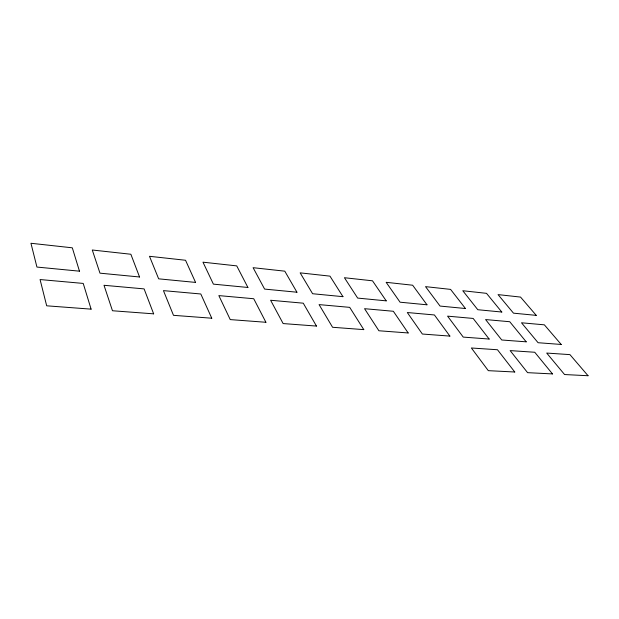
<?xml version="1.0" encoding="UTF-8"?>
<svg xmlns="http://www.w3.org/2000/svg" width="619" height="619" viewBox="0 0 619 619"><rect width="100%" height="100%" fill="white"/><g stroke="black" fill="none" stroke-linecap="round" stroke-linejoin="round"><path stroke-width="0.93" d="M514.76 372.004L488.314 370.665L471.376 347.986L497.475 349.75L514.76 372.004M552.488 373.922L527.589 372.661L510.141 350.602L534.746 352.257L552.488 373.922M588.05 375.733L564.574 374.541L546.701 353.062L569.937 354.625L588.05 375.733M91.101 309.144L46.68 305.809L40.073 279.548L83.225 283.425L91.101 309.144M153.651 313.841L112.472 310.753L104.007 285.289L144.103 288.895L153.651 313.841M211.768 318.212L173.49 315.334L163.447 290.628L200.804 293.986L211.768 318.212M265.907 322.275L230.237 319.597L218.847 295.603L253.736 298.737L265.907 322.275M316.464 326.074L283.138 323.567L270.604 300.254L303.264 303.186L316.464 326.074M363.786 329.625L332.581 327.281L319.071 304.602L349.704 307.357L363.786 329.625M408.169 332.96L378.898 330.763L364.552 308.688L393.344 311.272L408.169 332.96M449.881 336.094L422.359 334.028L407.302 312.525L434.414 314.963L449.881 336.094M489.157 339.042L463.236 337.1L447.583 316.147L473.156 318.437L489.157 339.042M526.204 341.827L501.746 339.993L485.582 319.559L509.746 321.725L526.204 341.827M561.209 344.458L538.089 342.717L521.492 322.785L544.364 324.836L561.209 344.458M79.472 271.176L36.931 267.06L30.95 243.267L72.315 247.817L79.472 271.176M139.554 276.987L99.976 273.165L92.285 250.006L130.857 254.247L139.554 276.987M195.565 282.411L158.657 278.836L149.488 256.297L185.538 260.259L195.565 282.411M247.91 287.471L213.4 284.136L202.978 262.177L236.744 265.884L247.91 287.471M296.934 292.214L264.607 289.088L253.101 267.687L284.794 271.168L296.934 292.214M342.949 296.671L312.595 293.731L300.153 272.855L329.966 276.136L342.949 296.671M386.217 300.857L357.666 298.087L344.427 277.722L372.506 280.809L386.217 300.857M426.978 304.796L400.067 302.196L386.148 282.31L412.649 285.22L426.978 304.796M465.449 308.517L440.047 306.065L425.532 286.636L450.586 289.39L465.449 308.517M501.808 312.038L477.791 309.717L462.78 290.729L486.503 293.336L501.808 312.038M536.24 315.365L513.491 313.168L498.047 294.605L520.54 297.081L536.24 315.365"/></g></svg>
